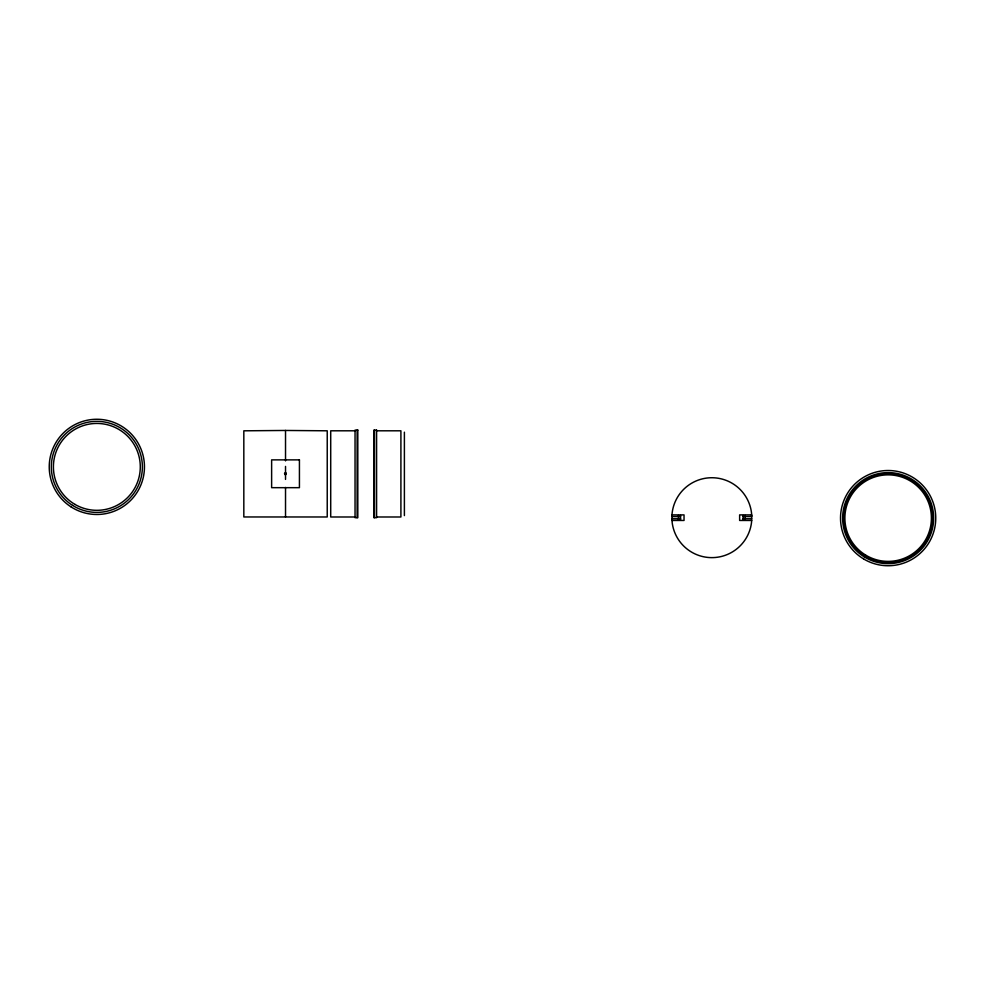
<?xml version="1.0" encoding="UTF-8"?>
<svg xmlns="http://www.w3.org/2000/svg" width="985" height="985" viewBox="0 0 985 985"><rect width="100%" height="100%" fill="white"/><g stroke="black" fill="none" stroke-linecap="round" stroke-linejoin="round"><path stroke-width="1.48" d="M751.69 515.487L751.654 521.176A39.966 39.966 0 0 1 672.115 522.025L671.992 518.775L680.561 518.775M671.992 519.871L672.029 514.182A39.966 39.966 0 0 1 751.567 513.333L751.69 516.583L743.121 516.583M285.527 430.457L243.824 430.814L243.824 516.965L327.229 516.977L327.229 430.802L285.527 430.457L285.527 460.894M355.043 430.802L330.714 430.802L330.714 516.99L355.043 516.99M376.59 430.802L400.907 430.802L400.907 516.99L376.59 516.99M671.992 514.896L684.033 514.896L684.033 520.462L671.992 520.462M751.69 514.909L739.636 514.896L739.636 520.462L751.69 520.462M671.992 516.583L680.561 516.583M743.121 518.775L751.69 518.775M745.202 515.487L745.202 519.871M743.121 515.487L743.121 519.871M680.561 515.487L680.561 519.871M678.48 515.487L678.48 519.871M404.392 432.181L404.392 515.598M374.497 430.1L374.497 517.679M357.124 430.1L357.124 517.679M285.527 466.41L285.527 479.399M285.527 487.464L285.527 516.965M932.253 516.435A44.14 44.14 0 0 1 932.093 522.21M895.574 561.635A44.14 44.14 0 0 1 892.718 562.029M860.336 552.4A44.14 44.14 0 0 1 854.18 546.306M284.567 473.366C285.318 477.479 288.002 470.99 284.567 473.366M357.814 430.1L355.043 430.1L355.043 517.679L357.814 517.679L357.814 430.1M376.59 430.1L373.808 430.1L373.808 517.679L376.59 517.679L376.59 430.1M299.428 459.872L271.626 459.872L271.626 487.673L299.428 487.673L299.428 459.872M75.032 504.443A43.438 43.438 0 0 0 140.289 466.976A43.438 43.438 0 0 0 75.229 429.201A43.438 43.438 0 0 0 75.032 504.443M71.24 507.016A47.612 47.612 0 0 0 144.413 468.983A47.612 47.612 0 0 0 74.897 424.621A47.612 47.612 0 0 0 71.24 507.016M72.558 505.379A45.532 45.532 0 0 0 142.345 468.663A45.532 45.532 0 0 0 75.66 426.579A45.532 45.532 0 0 0 72.558 505.379M863.697 558.987A47.612 47.612 0 0 0 935.75 518.861A47.612 47.612 0 0 0 864.978 476.518A47.612 47.612 0 0 0 863.697 558.987M864.313 556.919A45.532 45.532 0 0 0 933.657 519.366A45.532 45.532 0 0 0 866.455 478.094A45.532 45.532 0 0 0 864.313 556.919M865.495 554.986A43.266 43.266 0 0 0 931.391 519.304A43.266 43.266 0 0 0 867.539 480.077A43.266 43.266 0 0 0 865.495 554.986M864.867 556.033A44.485 44.485 0 0 0 932.61 519.329A44.485 44.485 0 0 0 866.96 479.005A44.485 44.485 0 0 0 864.867 556.033"/></g></svg>
